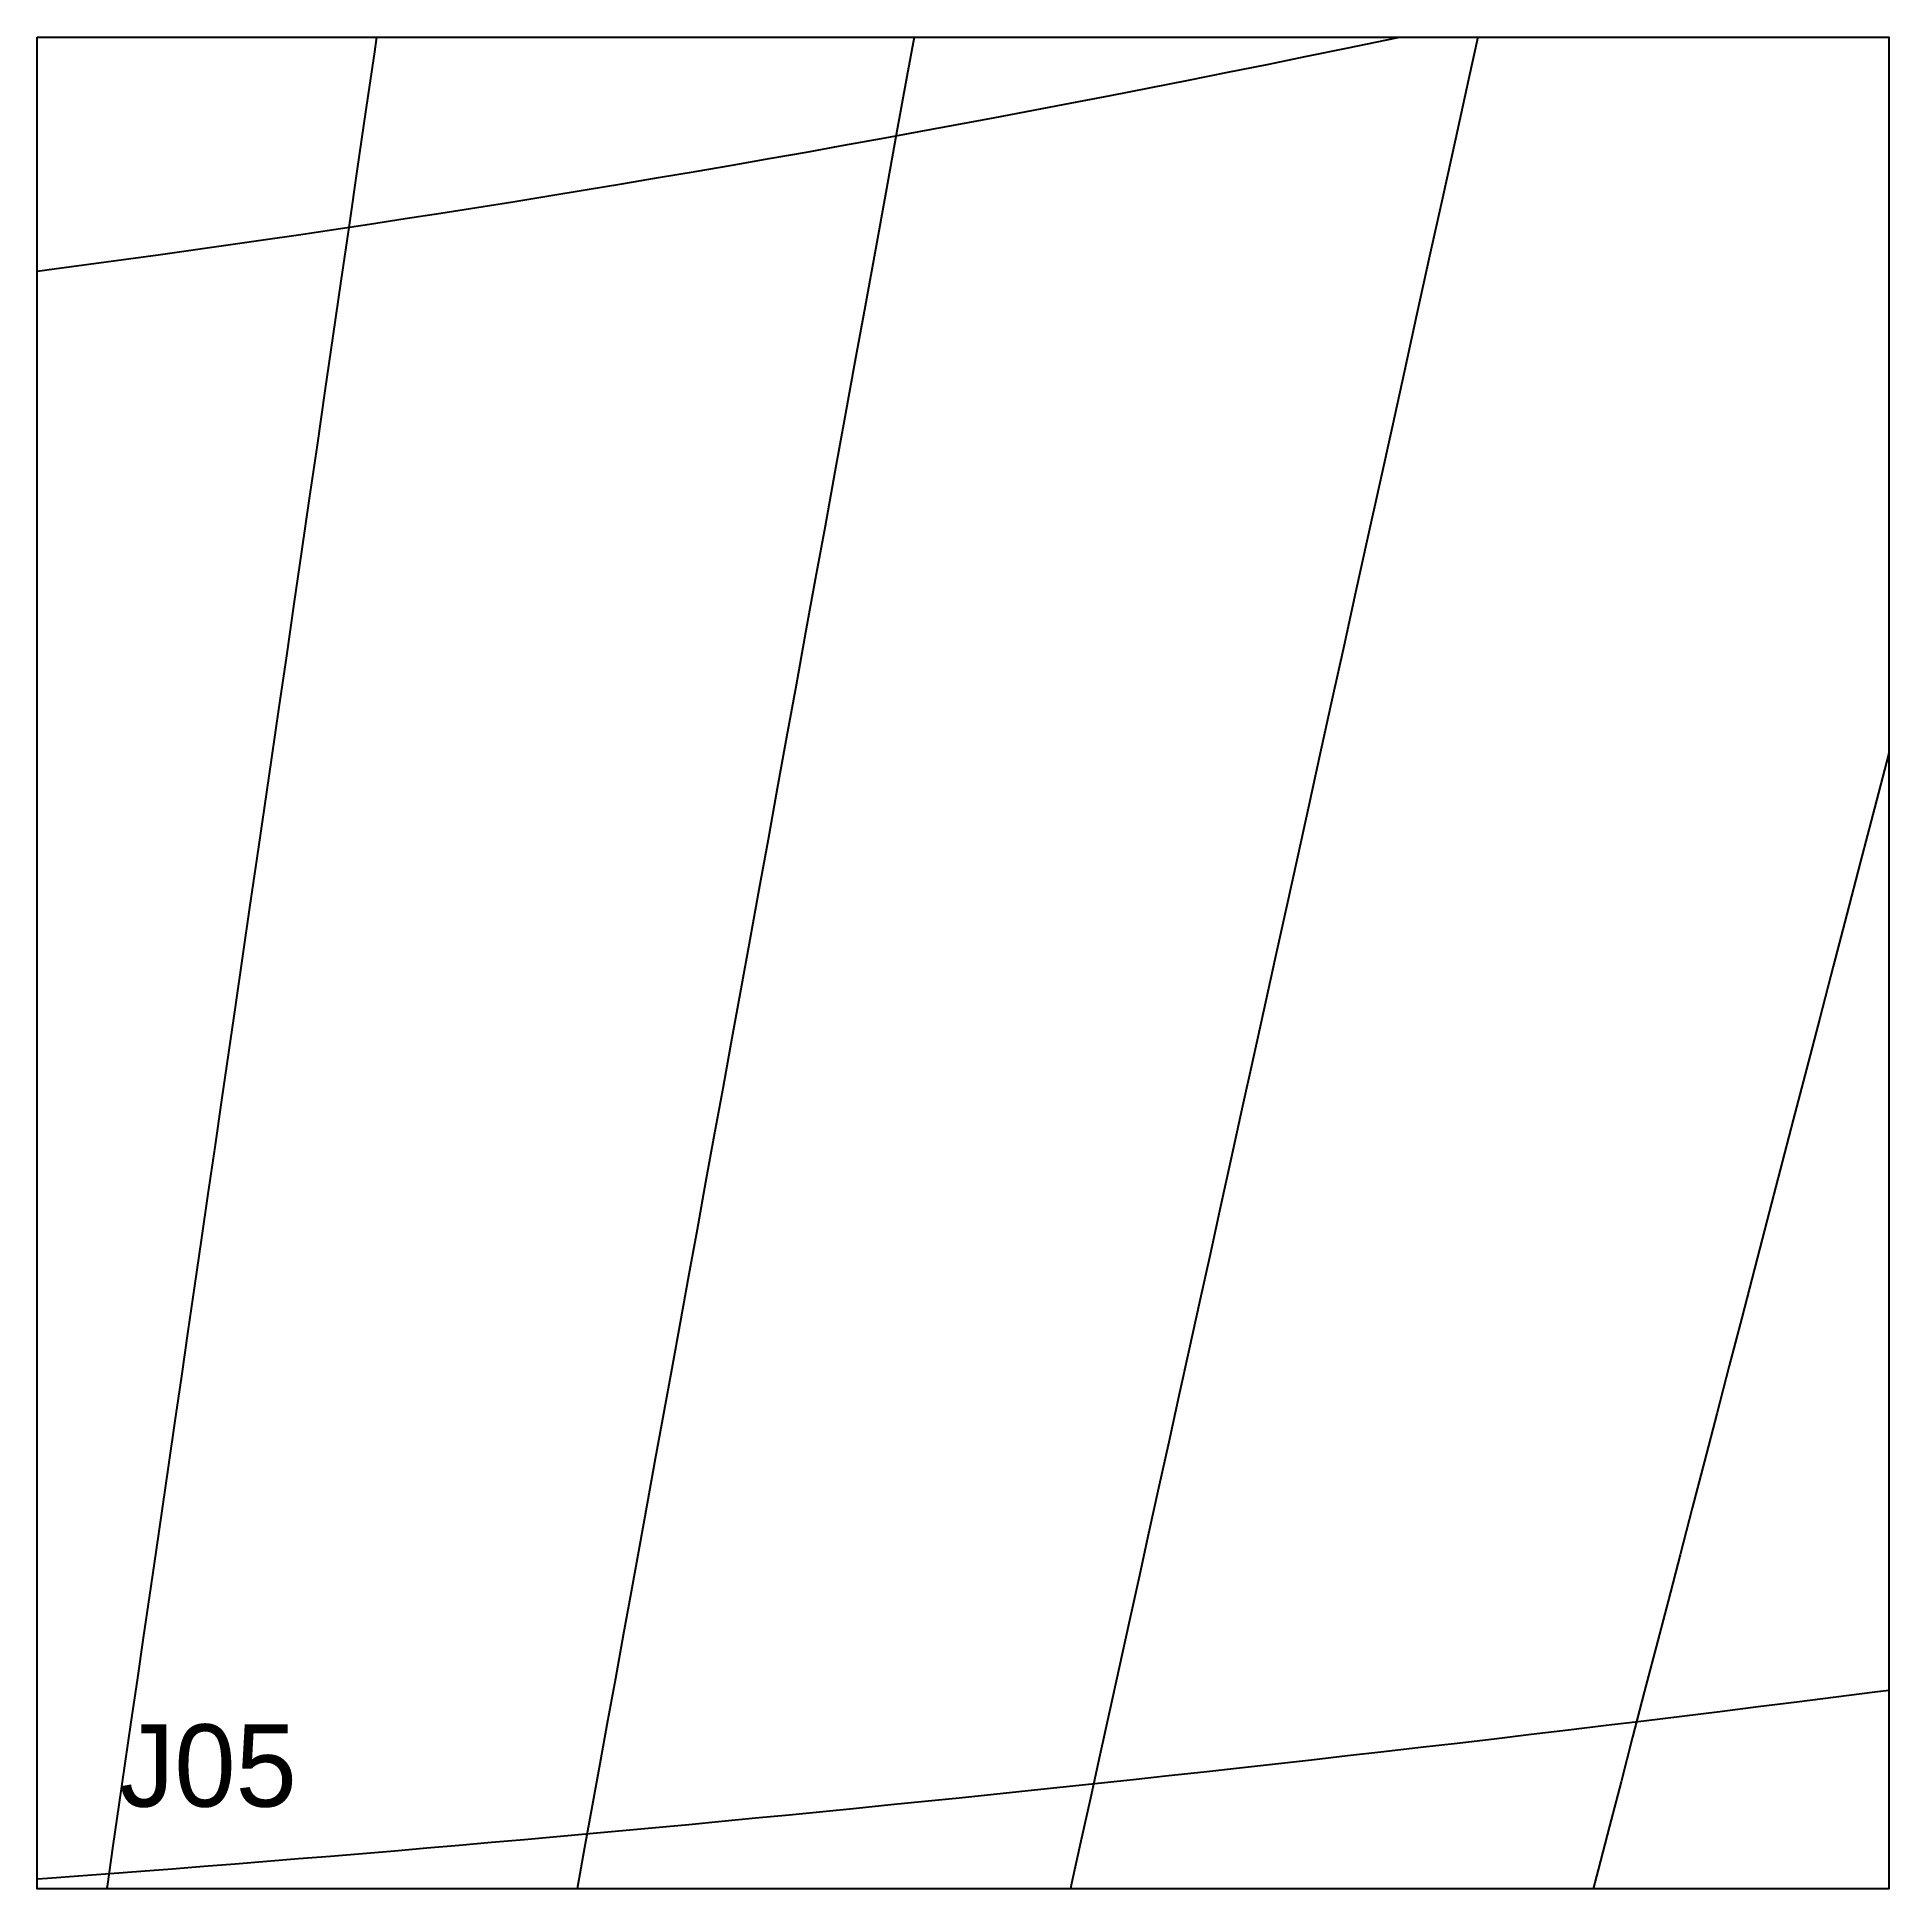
# Model space of a CAD drawing. Header units: millimetres. Extents: x 0 to 900, y 0 to 900.
import ezdxf

# ---------------------------------------------------------------- set-up
doc = ezdxf.new("R2010")
doc.units = ezdxf.units.MM
for name, color, linetype in [('CUT', 1, 'Continuous'), ('DECL', 30, 'Continuous'), ('HOUR', 7, 'Continuous'), ('HOUR15', 9, 'Continuous'), ('HOUR30', 8, 'Continuous'), ('ID', 3, 'Continuous')]:
    doc.layers.add(name, color=color, linetype=linetype)

msp = doc.modelspace()

# ---------------------------------------------------------------- linework, layer by layer
at = {"layer": 'CUT'}
msp.add_lwpolyline([(0, 900), (900, 900), (900, 0), (0, 0), (0, 900)], close=True, dxfattribs=at)
at = {"layer": 'DECL'}
for points in [[(0, 786.22), (8.4, 787.32), (25.19, 789.56), (42.03, 791.84), (58.93, 794.17), (75.89, 796.54), (92.9, 798.96), (109.97, 801.42), (127.1, 803.93), (144.3, 806.49), (161.55, 809.1), (178.87, 811.75), (196.25, 814.44), (213.7, 817.19), (231.22, 819.99), (248.8, 822.83), (266.46, 825.72), (284.18, 828.66), (301.98, 831.66), (319.85, 834.7), (337.8, 837.79), (355.83, 840.94), (373.93, 844.13), (392.11, 847.38), (410.38, 850.69), (428.72, 854.04), (447.16, 857.45), (465.67, 860.91), (484.28, 864.43), (502.97, 868.01), (521.75, 871.64), (540.63, 875.32), (559.6, 879.07), (578.67, 882.87), (597.83, 886.73), (617.09, 890.65), (636.45, 894.63), (655.92, 898.67), (662.27, 900)], [(0, 4.94), (5.11, 5.31), (20.2, 6.41), (35.33, 7.54), (50.51, 8.69), (65.73, 9.85), (81.01, 11.04), (96.33, 12.25), (111.71, 13.48), (127.14, 14.73), (142.62, 16), (158.15, 17.29), (173.74, 18.6), (189.39, 19.93), (205.09, 21.29), (220.85, 22.67), (236.67, 24.07), (252.55, 25.49), (268.49, 26.93), (284.49, 28.4), (300.55, 29.89), (316.68, 31.4), (332.87, 32.94), (349.13, 34.49), (365.46, 36.08), (381.85, 37.68), (398.32, 39.31), (414.86, 40.97), (431.47, 42.65), (448.15, 44.35), (464.91, 46.08), (481.74, 47.83), (498.65, 49.61), (515.64, 51.42), (532.71, 53.25), (549.86, 55.1), (567.09, 56.99), (584.41, 58.9), (601.81, 60.83), (619.3, 62.8), (636.87, 64.79), (654.54, 66.81), (672.3, 68.86), (690.15, 70.93), (708.09, 73.04), (726.13, 75.17), (744.27, 77.34), (762.51, 79.53), (780.85, 81.75), (799.29, 84.01), (817.83, 86.29), (836.48, 88.61), (855.23, 90.95), (874.1, 93.33), (893.08, 95.74), (900, 96.63)]]:
    msp.add_lwpolyline(points, dxfattribs=at)
at = {"layer": 'HOUR'}
msp.add_lwpolyline([(164.97, 900), (163.76, 891.73), (159.68, 863.69), (155.64, 835.96), (151.64, 808.53), (147.69, 781.4), (143.78, 754.56), (139.91, 728.01), (136.08, 701.73), (132.29, 675.73), (128.54, 650), (124.83, 624.53), (121.16, 599.33), (117.52, 574.37), (113.92, 549.67), (110.36, 525.21), (106.83, 500.99), (103.33, 477), (99.87, 453.25), (96.44, 429.73), (93.05, 406.43), (89.69, 383.34), (86.35, 360.48), (83.05, 337.82), (79.78, 315.37), (76.54, 293.13), (73.33, 271.08), (70.15, 249.24), (66.99, 227.58), (63.86, 206.12), (60.76, 184.84), (57.69, 163.74), (54.64, 142.83), (51.62, 122.09), (48.62, 101.53), (45.65, 81.14), (42.71, 60.91), (39.78, 40.85), (36.88, 20.96), (34.01, 1.22), (33.83, 0)], dxfattribs=at)
at = {"layer": 'HOUR15'}
for points in [[(426.2, 900), (422.72, 880.9), (417.56, 852.52), (412.45, 824.46), (407.4, 796.71), (402.41, 769.26), (397.47, 742.1), (392.58, 715.24), (387.74, 688.65), (382.96, 662.35), (378.22, 636.31), (373.53, 610.55), (368.89, 585.04), (364.3, 559.8), (359.75, 534.81), (355.25, 510.06), (350.79, 485.56), (346.37, 461.3), (342, 437.27), (337.67, 413.47), (333.38, 389.9), (329.13, 366.55), (324.92, 343.42), (320.75, 320.5), (316.62, 297.8), (312.53, 275.3), (308.47, 253), (304.45, 230.9), (300.46, 209), (296.51, 187.29), (292.6, 165.76), (288.72, 144.43), (284.87, 123.27), (281.05, 102.3), (277.27, 81.5), (273.51, 60.88), (269.79, 40.43), (266.1, 20.14), (262.44, 0.02), (262.44, 0)], [(900, 552.42), (899.71, 551.32), (892.91, 525.19), (886.18, 499.33), (879.52, 473.72), (872.92, 448.37), (866.39, 423.27), (859.92, 398.41), (853.51, 373.79), (847.16, 349.41), (840.88, 325.26), (834.65, 301.33), (828.48, 277.63), (822.37, 254.15), (816.32, 230.88), (810.32, 207.83), (804.37, 184.98), (798.48, 162.34), (792.64, 139.9), (786.85, 117.65), (781.11, 95.6), (775.42, 73.74), (769.78, 52.07), (764.18, 30.58), (758.64, 9.27), (756.22, 0)]]:
    msp.add_lwpolyline(points, dxfattribs=at)
at = {"layer": 'HOUR30'}
msp.add_lwpolyline([(700.2, 900), (695.64, 879.31), (689.28, 850.38), (682.99, 821.77), (676.76, 793.48), (670.61, 765.5), (664.52, 737.82), (658.49, 710.44), (652.53, 683.34), (646.64, 656.53), (640.8, 630.01), (635.03, 603.75), (629.31, 577.77), (623.65, 552.05), (618.05, 526.59), (612.51, 501.38), (607.02, 476.42), (601.58, 451.71), (596.2, 427.24), (590.86, 403), (585.58, 378.99), (580.35, 355.22), (575.17, 331.66), (570.04, 308.33), (564.95, 285.21), (559.91, 262.3), (554.92, 239.6), (549.97, 217.1), (545.07, 194.81), (540.2, 172.71), (535.39, 150.8), (530.61, 129.09), (525.87, 107.56), (521.18, 86.22), (516.52, 65.05), (511.91, 44.07), (507.33, 23.26), (502.79, 2.62), (502.21, 0)], dxfattribs=at)

# ---------------------------------------------------------------- texts
at = {"layer": 'ID'}
msp.add_text('J05', height=40, dxfattribs=at).set_placement((40, 40))

doc.saveas('drawing.dxf')
